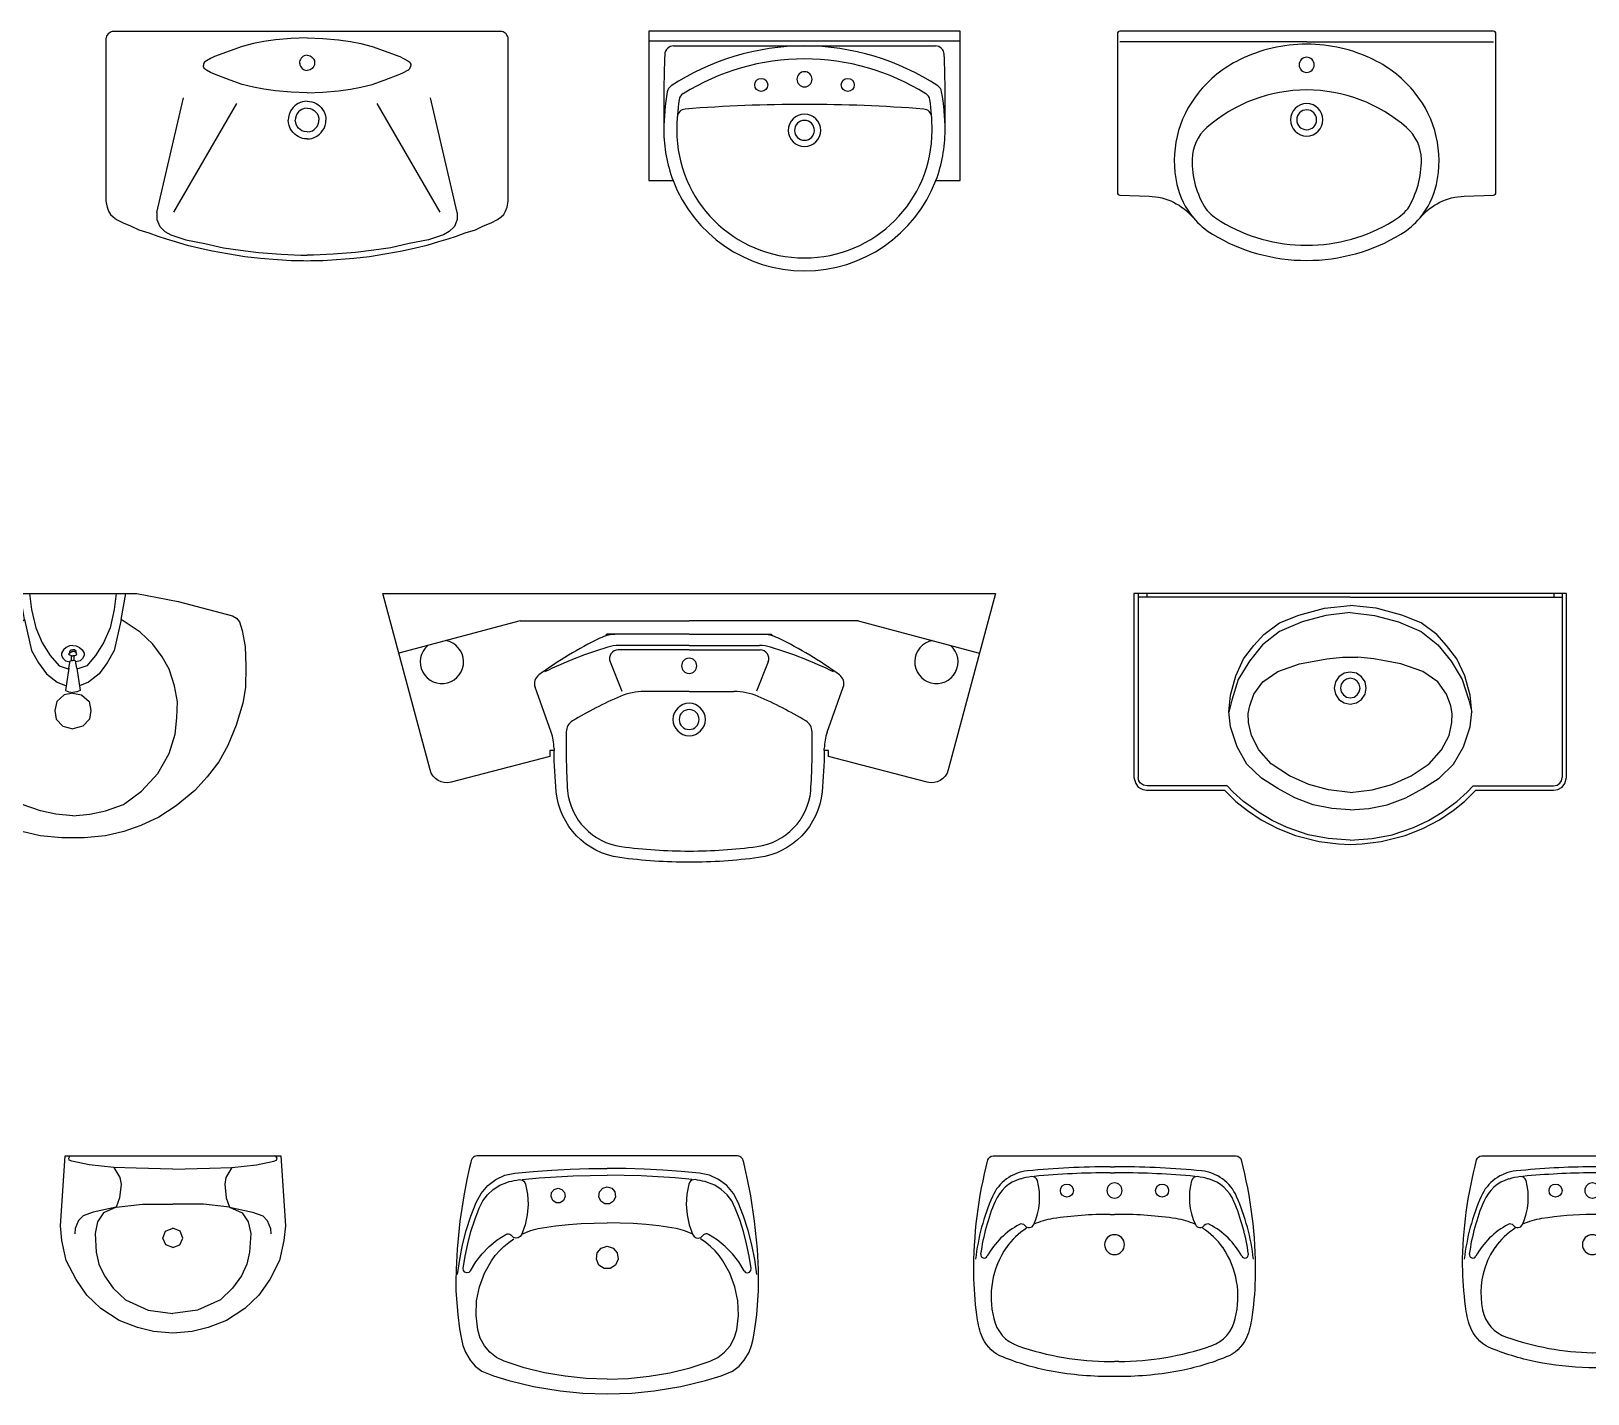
# Model space of a CAD drawing. Header units: millimetres. Extents: x 5135 to 18817, y 4023 to 17584.
# Drawn here: x 8517 to 12115, y 4023 to 7173 of the extents above; entities that cross this region are included whole.
import ezdxf

# ---------------------------------------------------------------- set-up
doc = ezdxf.new("R2010")
doc.units = ezdxf.units.MM
doc.layers.add('cad-block.com', color=250, linetype='Continuous')

# ---------------------------------------------------------------- blocks, each defined once
blk = doc.blocks.new('washbasin 100_top_cad-block.com')
at = {"color": 0}
for p, q in [((-150.2, -34.9), (-177.7, -44.6)), ((-123.8, -28.3), (-150.2, -34.9)), ((-100.3, -23.7), (-123.8, -28.3)), ((-72.9, -19.6), (-100.3, -23.7)), ((-36.7, -16.6), (-72.9, -19.6)), ((0, -15.2), (-36.7, -16.6)), ((0, -15.2), (36.7, -16.6)), ((36.7, -16.6), (72.9, -19.6)), ((72.9, -19.6), (100.3, -23.7)), ((100.3, -23.7), (123.8, -28.3)), ((123.8, -28.3), (150.2, -34.9)), ((150.2, -34.9), (177.7, -44.6)), ((-237.2, -71.5), (-238.5, -73.5)), ((-235.2, -69.3), (-237.2, -71.5)), ((-232.9, -67.7), (-235.2, -69.3)), ((-223.1, -62.6), (-232.9, -67.7)), ((-214.3, -58.3), (-223.1, -62.6)), ((-177.7, -44.6), (-214.3, -58.3)), ((-17.3, -70.3), (-17.4, -72.4)), ((-16.7, -67.3), (-17.3, -70.3)), ((-15.5, -64.7), (-16.7, -67.3)), ((-13.9, -62.2), (-15.5, -64.7)), ((-12, -60), (-13.9, -62.2)), ((-9.6, -58.1), (-12, -60)), ((-7, -56.7), (-9.6, -58.1)), ((-3.7, -55.7), (-7, -56.7)), ((0, -55.2), (-3.7, -55.7)), ((0, -55.2), (3.7, -55.7)), ((3.7, -55.7), (7, -56.7)), ((7, -56.7), (9.6, -58.1)), ((9.6, -58.1), (12, -60)), ((12, -60), (13.9, -62.2)), ((13.9, -62.2), (15.5, -64.7)), ((15.5, -64.7), (16.7, -67.3)), ((16.7, -67.3), (17.3, -70.3)), ((17.3, -70.3), (17.4, -72.4)), ((177.7, -44.6), (214.3, -58.3)), ((214.3, -58.3), (223.1, -62.6)), ((223.1, -62.6), (232.9, -67.7)), ((232.9, -67.7), (235.2, -69.3)), ((235.2, -69.3), (237.2, -71.5)), ((237.2, -71.5), (238.5, -73.5)), ((-239.4, -75.8), (-239.8, -78.7)), ((-239.4, -81.5), (-239.8, -78.7)), ((-238.5, -73.5), (-239.4, -75.8)), ((-238.5, -83.8), (-239.4, -81.5)), ((-237.2, -85.8), (-238.5, -83.8)), ((-235.2, -88), (-237.2, -85.8)), ((-232.9, -89.6), (-235.2, -88)), ((-223.1, -94.8), (-232.9, -89.6)), ((-214.3, -99), (-223.1, -94.8)), ((-177.7, -112.8), (-214.3, -99)), ((-17.4, -72.4), (-17.2, -74.6)), ((-17.2, -74.6), (-16.8, -77.5)), ((-16.8, -77.5), (-15.5, -80.7)), ((-15.5, -80.7), (-14, -83)), ((-14, -83), (-11.8, -85.5)), ((-11.8, -85.5), (-9.4, -87.5)), ((-9.4, -87.5), (-6.8, -88.7)), ((-6.8, -88.7), (-3.8, -89.8)), ((-3.8, -89.8), (0, -90.4)), ((3.8, -89.8), (0, -90.4)), ((6.8, -88.7), (3.8, -89.8)), ((9.4, -87.5), (6.8, -88.7)), ((11.8, -85.5), (9.4, -87.5)), ((14, -83), (11.8, -85.5)), ((15.5, -80.7), (14, -83)), ((16.8, -77.5), (15.5, -80.7)), ((17.2, -74.6), (16.8, -77.5)), ((17.4, -72.4), (17.2, -74.6)), ((177.7, -112.8), (214.3, -99)), ((214.3, -99), (223.1, -94.8)), ((223.1, -94.8), (232.9, -89.6)), ((232.9, -89.6), (235.2, -88)), ((235.2, -88), (237.2, -85.8)), ((237.2, -85.8), (238.5, -83.8)), ((238.5, -73.5), (239.4, -75.8)), ((238.5, -83.8), (239.4, -81.5)), ((239.4, -75.8), (239.8, -78.7)), ((239.4, -81.5), (239.8, -78.7)), ((-150.2, -122.4), (-177.7, -112.8)), ((-123.8, -129.1), (-150.2, -122.4)), ((-100.3, -133.6), (-123.8, -129.1)), ((-72.9, -137.7), (-100.3, -133.6)), ((-36.7, -140.8), (-72.9, -137.7)), ((0, -142.1), (-36.7, -140.8)), ((0, -142.1), (36.7, -140.8)), ((36.7, -140.8), (72.9, -137.7)), ((72.9, -137.7), (100.3, -133.6)), ((100.3, -133.6), (123.8, -129.1)), ((123.8, -129.1), (150.2, -122.4)), ((150.2, -122.4), (177.7, -112.8)), ((-347.1, -418.9), (-285.3, -153.7)), ((-307.7, -418.1), (-162.2, -166.3)), ((-32.6, -176.1), (-35.9, -180.7)), ((-28.5, -172.2), (-32.6, -176.1)), ((-24.6, -169), (-28.5, -172.2)), ((-20.7, -166.9), (-24.6, -169)), ((-16.3, -164.4), (-20.7, -166.9)), ((-10.7, -162.8), (-16.3, -164.4)), ((-6.8, -178.5), (-12.1, -180.5)), ((-5.7, -161.9), (-10.7, -162.8)), ((0, -177.7), (-6.8, -178.5)), ((0, -161.4), (-5.7, -161.9)), ((0, -161.4), (5.7, -161.9)), ((0, -177.7), (6.8, -178.5)), ((5.7, -161.9), (10.7, -162.8)), ((6.8, -178.5), (12.1, -180.5)), ((10.7, -162.8), (16.3, -164.4)), ((16.3, -164.4), (20.7, -166.9)), ((20.7, -166.9), (24.6, -169)), ((24.6, -169), (28.5, -172.2)), ((28.5, -172.2), (32.6, -176.1)), ((32.6, -176.1), (35.9, -180.7)), ((307.7, -418.1), (162.2, -166.3)), ((347.1, -418.9), (285.3, -153.7)), ((-43.3, -198.9), (-43.6, -205)), ((-43.3, -211.1), (-43.6, -205)), ((-41.4, -192.2), (-43.3, -198.9)), ((-41.4, -217.8), (-43.3, -211.1)), ((-39.1, -185.8), (-41.4, -192.2)), ((-35.9, -180.7), (-39.1, -185.8)), ((-27.1, -200.6), (-27.3, -205)), ((-27.1, -209.4), (-27.3, -205)), ((-25.5, -195.5), (-27.1, -200.6)), ((-25.5, -214.5), (-27.1, -209.4)), ((-22.9, -189.9), (-25.5, -195.5)), ((-22.9, -220.1), (-25.5, -214.5)), ((-19.7, -186.2), (-22.9, -189.9)), ((-16.3, -183), (-19.7, -186.2)), ((-12.1, -180.5), (-16.3, -183)), ((12.1, -180.5), (16.3, -183)), ((16.3, -183), (19.7, -186.2)), ((19.7, -186.2), (22.9, -189.9)), ((22.9, -189.9), (25.5, -195.5)), ((22.9, -220.1), (25.5, -214.5)), ((25.5, -195.5), (27.1, -200.6)), ((25.5, -214.5), (27.1, -209.4)), ((27.1, -200.6), (27.3, -205)), ((27.1, -209.4), (27.3, -205)), ((35.9, -180.7), (39.1, -185.8)), ((39.1, -185.8), (41.4, -192.2)), ((41.4, -192.2), (43.3, -198.9)), ((41.4, -217.8), (43.3, -211.1)), ((43.3, -198.9), (43.6, -205)), ((43.3, -211.1), (43.6, -205)), ((-39.1, -224.2), (-41.4, -217.8)), ((-35.9, -229.3), (-39.1, -224.2)), ((-32.6, -233.9), (-35.9, -229.3)), ((-28.5, -237.8), (-32.6, -233.9)), ((-24.6, -241), (-28.5, -237.8)), ((-20.7, -243.1), (-24.6, -241)), ((-19.7, -223.8), (-22.9, -220.1)), ((-16.3, -245.6), (-20.7, -243.1)), ((-16.3, -227), (-19.7, -223.8)), ((-12.1, -229.5), (-16.3, -227)), ((-10.7, -247.2), (-16.3, -245.6)), ((-6.8, -231.5), (-12.1, -229.5)), ((-5.7, -248.1), (-10.7, -247.2)), ((0, -232.3), (-6.8, -231.5)), ((0, -248.6), (-5.7, -248.1)), ((0, -232.3), (6.8, -231.5)), ((0, -248.6), (5.7, -248.1)), ((5.7, -248.1), (10.7, -247.2)), ((6.8, -231.5), (12.1, -229.5)), ((10.7, -247.2), (16.3, -245.6)), ((12.1, -229.5), (16.3, -227)), ((16.3, -227), (19.7, -223.8)), ((16.3, -245.6), (20.7, -243.1)), ((19.7, -223.8), (22.9, -220.1)), ((20.7, -243.1), (24.6, -241)), ((24.6, -241), (28.5, -237.8)), ((28.5, -237.8), (32.6, -233.9)), ((32.6, -233.9), (35.9, -229.3)), ((35.9, -229.3), (39.1, -224.2)), ((39.1, -224.2), (41.4, -217.8)), ((-347.1, -418.9), (-347.1, -435.1)), ((347.1, -418.9), (347.1, -435.1)), ((-347.1, -435.1), (-340.5, -450.6)), ((-340.5, -450.6), (-328.6, -462.5)), ((-328.6, -462.5), (-315.3, -470.6)), ((328.6, -462.5), (315.3, -470.6)), ((340.5, -450.6), (328.6, -462.5)), ((347.1, -435.1), (340.5, -450.6)), ((-315.3, -470.6), (-280.6, -481.7)), ((-280.6, -481.7), (-236.2, -490.5)), ((-236.2, -490.5), (-193.3, -500.1)), ((-193.3, -500.1), (-154.1, -505.3)), ((193.3, -500.1), (154.1, -505.3)), ((236.2, -490.5), (193.3, -500.1)), ((280.6, -481.7), (236.2, -490.5)), ((315.3, -470.6), (280.6, -481.7)), ((-154.1, -505.3), (-112, -511.2)), ((-112, -511.2), (-60.2, -514.9)), ((-60.2, -514.9), (-14.4, -517.1)), ((-14.4, -517.1), (0, -517.1)), ((14.4, -517.1), (0, -517.1)), ((60.2, -514.9), (14.4, -517.1)), ((112, -511.2), (60.2, -514.9)), ((154.1, -505.3), (112, -511.2))]:
    blk.add_line(p, q, dxfattribs=at)
blk.add_lwpolyline([(465, -392.6), (465, -18.6), (464.9, -16.8), (464.4, -14), (463.3, -10.9), (461.9, -8.4), (460.1, -6), (457.7, -3.9), (455.5, -2.3), (452.9, -1.2), (450.3, -0.4), (446.4, 0), (0, 0), (-446.4, 0), (-450.3, -0.4), (-452.9, -1.2), (-455.5, -2.3), (-457.7, -3.9), (-460.1, -6), (-461.9, -8.4), (-463.3, -10.9), (-464.4, -14), (-464.9, -16.8), (-465, -18.6), (-465, -392.6), (-462.1, -406.3), (-458.7, -415.9), (-454.6, -423.4), (-448.4, -428.9), (-440.2, -435), (-425.1, -442.5), (-408, -449.4), (-388.8, -458.3), (-365.5, -465.8), (-345, -473.3), (-325.8, -479.5), (-304.6, -485.6), (-277.2, -493.9), (-250.4, -500), (-219.6, -507.5), (-184, -513.7), (-144.3, -520.5), (-107.9, -524), (-68.2, -527.4), (-36.7, -529.4), (-8, -529.7), (0, -530), (8, -529.7), (36.7, -529.4), (68.2, -527.4), (107.9, -524), (144.3, -520.5), (184, -513.7), (219.6, -507.5), (250.4, -500), (277.2, -493.9), (304.6, -485.6), (325.8, -479.5), (345, -473.3), (365.5, -465.8), (388.8, -458.3), (408, -449.4), (425.1, -442.5), (440.2, -435), (448.4, -428.9), (454.6, -423.4), (458.7, -415.9), (462.1, -406.3)], close=True, dxfattribs=at)
blk = doc.blocks.new('washbasin 101_top_cad-block.com')
at = {"color": 0}
for p, q in [((360, -23.3), (-360, -23.3)), ((-302.9, -34.3), (302.9, -34.3))]:
    blk.add_line(p, q, dxfattribs=at)
blk.add_lwpolyline([(0, -554.3, 0.311195), (303.7, -345), (360, -345), (360, 0), (-360, 0), (-360, -345), (-303.7, -345, 0.311195)], format="xyb", close=True, dxfattribs=at)
for centre in [(-100, -124.3), (100, -124.3)]:
    blk.add_circle(centre, 15, dxfattribs=at)
for centre, radius, start, end in [((-302.9, -54.3), 20, 90, 177.6224), ((0, -594.3), 560, 90, 123.4009), ((0, -594.3), 560, 56.5991, 90), ((302.9, -54.3), 20, 2.3776, 90), ((2674.6, -177.9), 3000, 177.6224, 180.9813), ((0, -594.3), 530, 90, 121.9487), ((0, -594.3), 530, 58.0513, 90), ((-2674.6, -177.9), 3000, 359.0187, 2.3776), ((0, -111.3), 17.5, 90, 270), ((0, -111.3), 17.5, 270, 90), ((175, -229.3), 500, 169.7015, 180), ((-297.3, -143.5), 20, 123.4009, 169.7015), ((297.3, -143.5), 20, 10.2985, 56.5991), ((-175, -229.3), 500, 360, 10.2985), ((175, -229.3), 470, 171.3413, 180), ((-269.9, -161.5), 20, 121.9487, 171.3413), ((0, -3669.3), 3500, 90, 94.5168), ((0, -3669.3), 3500, 85.4832, 90), ((269.9, -161.5), 20, 8.6587, 58.0513), ((-175, -229.3), 470, 0, 8.6587), ((-274.1, -200.1), 20, 94.5168, 176.2805), ((0, -229.3), 37.5, 90, 270), ((0, -229.3), 23, 90, 270), ((0, -229.3), 37.5, 270, 90), ((0, -229.3), 23, 270, 90), ((274.1, -200.1), 20, 3.7195, 85.4832), ((0, -229.3), 325, 180, 200.8565), ((-325, -229.3), 0.000161, 180.9813, 179.0186), ((0, -229.3), 295, 180, 270), ((0, -229.3), 295, 270, 0), ((0, -229.3), 325, 339.1435, 360)]:
    blk.add_arc(centre, radius, start, end, dxfattribs=at)
blk = doc.blocks.new('washbasin 102_top_cad-block.com')
at = {"color": 0}
for q in [(-431.5, -25), (431.5, -25)]:
    blk.add_line((0, -25), q, dxfattribs=at)
blk.add_lwpolyline([(261.9, -431.3, -0.212094), (364.1, -381.6), (431.7, -379.2, 0.404026), (437.5, -373.2), (437.5, -6, 0.414214), (431.5, 0), (-431.5, 0, 0.414214), (-437.5, -6), (-437.5, -373.2, 0.404026), (-431.7, -379.2), (-364.1, -381.6, -0.212094), (-261.9, -431.3, 0.081899), (-217.4, -469.4, 0.136851), (0, -530, 0.136851), (217.4, -469.4, 0.081899)], format="xyb", close=True, dxfattribs=at)
for centre, radius, start, end in [((0, -380), 350, 90, 116.3198), ((0, -380), 350, 63.6802, 90), ((-30, -320), 282.9, 116.2613, 141.3402), ((0, -78), 17.5, 90, 270), ((0, -78), 17.5, 270, 90), ((30, -320), 282.9, 38.6598, 63.7387), ((-55, -300), 250.9, 141.3402, 192.5046), ((0, -486), 350, 90, 131.2952), ((0, -486), 350, 48.7048, 90), ((55, -300), 250.9, 347.4954, 38.6598), ((0, -205), 37.5, 90, 270), ((0, -205), 37.5, 270, 90), ((0, -205), 23, 90, 270), ((0, -205), 23, 270, 90), ((-165, -298.2), 100, 131.2952, 179.0469), ((165, -298.2), 100, 0.9531, 48.7048), ((-55, -300), 210, 179.0469, 211.8237), ((55, -300), 210, 328.1763, 0.9531), ((-124.2, -315.4), 180, 192.5046, 220.1015), ((124.2, -315.4), 180, 319.8985, 347.4954), ((-124.2, -315.4), 145, 221.1334, 238.8296), ((124.2, -315.4), 145, 301.1704, 318.8666), ((0, -110), 385, 238.8296, 270), ((0, -110), 385, 270, 301.1704)]:
    blk.add_arc(centre, radius, start, end, dxfattribs=at)
blk = doc.blocks.new('washbasin 111_top_cad-block.com')
at = {"color": 0}
for p, q in [((-111.9, -59.9), (-122.1, 0)), ((-100.2, 0), (-95.7, -37.1)), ((100.2, 0), (95.7, -37.1)), ((111.9, -59.9), (122.1, 0)), ((-155.2, -89.1), (-111.9, -59.9)), ((-111.9, -59.9), (-95.7, -131.3)), ((-95.7, -37.1), (-86, -79.3)), ((95.7, -37.1), (86, -79.3)), ((111.9, -59.9), (95.7, -131.3)), ((155.2, -89.1), (111.9, -59.9)), ((-184.4, -117.2), (-155.2, -89.1)), ((-86, -79.3), (-70.8, -114)), ((86, -79.3), (70.8, -114)), ((184.4, -117.2), (155.2, -89.1)), ((-206, -146.5), (-184.4, -117.2)), ((-95.7, -131.3), (-79.5, -160.5)), ((-70.8, -114), (-52.4, -143.2)), ((-52.4, -143.2), (-31.9, -167)), ((52.4, -143.2), (31.9, -167)), ((70.8, -114), (52.4, -143.2)), ((95.7, -131.3), (79.5, -160.5)), ((206, -146.5), (184.4, -117.2)), ((-235.2, -213.6), (-222.2, -174.6)), ((-222.2, -174.6), (-206, -146.5)), ((-79.5, -160.5), (-61.1, -185.4)), ((-31.9, -167), (-13.5, -173.5)), ((-9.3, -172.3), (-17, -224.2)), ((-13.5, -173.5), (-9.6, -174)), ((-3.1, -144.1), (0, -144.1)), ((3.1, -144.1), (0, -144.1)), ((9.3, -172.3), (17, -224.2)), ((13.5, -173.5), (9.6, -174)), ((31.9, -167), (13.5, -173.5)), ((79.5, -160.5), (61.1, -185.4)), ((222.2, -174.6), (206, -146.5)), ((235.2, -213.6), (222.2, -174.6)), ((-241.7, -250.4), (-235.2, -213.6)), ((-61.1, -185.4), (-36.2, -204.9)), ((-36.2, -204.9), (-15.4, -213.3)), ((36.2, -204.9), (15.4, -213.3)), ((61.1, -185.4), (36.2, -204.9)), ((241.7, -250.4), (235.2, -213.6)), ((-240.6, -287.2), (-241.7, -250.4)), ((-37.3, -249.4), (-41.6, -270)), ((-20, -234.3), (-37.3, -249.4)), ((0, -230.5), (-20, -234.3)), ((-17, -224.2), (-9.3, -227.3)), ((-9.3, -227.3), (0, -228.4)), ((9.3, -227.3), (0, -228.4)), ((0, -230.5), (20, -234.3)), ((17, -224.2), (9.3, -227.3)), ((20, -234.3), (37.3, -249.4)), ((37.3, -249.4), (41.6, -270)), ((240.6, -287.2), (241.7, -250.4)), ((-236.3, -325.1), (-240.6, -287.2)), ((-41.6, -270), (-38.4, -290.6)), ((41.6, -270), (38.4, -290.6)), ((236.3, -325.1), (240.6, -287.2)), ((-38.4, -290.6), (-23.2, -306.8)), ((-23.2, -306.8), (0, -312.8)), ((23.2, -306.8), (0, -312.8)), ((38.4, -290.6), (23.2, -306.8)), ((-222.2, -369.4), (-236.3, -325.1)), ((222.2, -369.4), (236.3, -325.1)), ((-196.2, -416), (-222.2, -369.4)), ((196.2, -416), (222.2, -369.4)), ((-158.4, -457.1), (-196.2, -416)), ((158.4, -457.1), (196.2, -416)), ((-117.3, -487.4), (-158.4, -457.1)), ((117.3, -487.4), (158.4, -457.1)), ((-75.1, -502.6), (-117.3, -487.4)), ((-39.5, -510.1), (-75.1, -502.6)), ((39.5, -510.1), (75.1, -502.6)), ((75.1, -502.6), (117.3, -487.4)), ((0, -514.1), (-39.5, -510.1)), ((0, -514.1), (39.5, -510.1))]:
    blk.add_line(p, q, dxfattribs=at)
blk.add_lwpolyline([(0, 0), (148.1, 0), (243.2, -18.7), (368.6, -51.2), (378.4, -56.6), (384.9, -65.3), (391.4, -85.8), (397.8, -122.6), (400, -168.1), (398.9, -216.8), (392.4, -253.6), (377.3, -304.5), (357.8, -351), (337.3, -388.9), (310.3, -423.6), (282.1, -454.9), (238.9, -490.7), (198.9, -516.6), (156.7, -536.1), (117.8, -550.2), (75.6, -559.9), (25.9, -564.3), (0, -565), (0, -565), (0, -565), (-25.9, -564.3), (-75.6, -559.9), (-117.8, -550.2), (-156.7, -536.1), (-198.9, -516.6), (-238.9, -490.7), (-282.1, -454.9), (-310.3, -423.6), (-337.3, -388.9), (-357.8, -351), (-377.3, -304.5), (-392.4, -253.6), (-398.9, -216.8), (-400, -168.1), (-397.8, -122.6), (-391.4, -85.8), (-384.9, -65.3), (-378.4, -56.6), (-368.6, -51.2), (-243.2, -18.7), (-148.1, 0)], close=True, dxfattribs=at)
for points in [[(0, -119.9), (-7.6, -120.8), (-15.6, -124.6), (-21.5, -129.9), (-26.4, -137.9), (-26.4, -143.4), (-22.6, -150.4), (-16.7, -155.3), (-6.5, -158.1)], [(-3.1, -154.7), (-3.1, -144.1), (-8.7, -142), (-9.3, -139.3), (-7.3, -136.8), (-7.3, -133), (-4.1, -129.9), (0, -129.9)], [(-7.3, -136.8), (-2.7, -133.7), (0, -133.7)], [(0, -119.9), (7.6, -120.8), (15.6, -124.6), (21.5, -129.9), (26.4, -137.9), (26.4, -143.4), (22.6, -150.4), (16.7, -155.3), (6.5, -158.1)], [(3.1, -154.7), (3.1, -144.1), (8.7, -142), (9.3, -139.3), (7.3, -136.8), (7.3, -133), (4.1, -129.9), (0, -129.9)], [(7.3, -136.8), (2.7, -133.7), (0, -133.7)], [(-9.3, -172.3), (-5.9, -155.3), (-2.7, -154.6), (0, -154.6)], [(9.3, -172.3), (5.9, -155.3), (2.7, -154.6), (0, -154.6)]]:
    blk.add_lwpolyline(points, dxfattribs=at)
blk = doc.blocks.new('washbasin 112_top_cad-block.com')
at = {"color": 0}
for p, q in [((-390.6, -63), (-671, -138.1)), ((-390.6, -63), (0, -63)), ((390.6, -63), (0, -63)), ((390.6, -63), (671, -138.1)), ((-192.3, -97.8), (-192.3, -97.2)), ((0, -94.2), (-189.3, -94.2)), ((0, -94.2), (189.3, -94.2)), ((192.3, -97.8), (192.3, -97.2)), ((0, -130.2), (-164.1, -130.2)), ((0, -120.2), (-162.2, -120.2)), ((0, -120.2), (162.2, -120.2)), ((0, -130.2), (164.1, -130.2)), ((-182.7, -157.6), (-155.3, -225.9)), ((182.7, -157.6), (155.3, -225.9)), ((-319, -320.4), (-356, -216.6)), ((0, -226.2), (-103.5, -226.2)), ((0, -226.2), (103.5, -226.2)), ((319, -320.4), (356, -216.6))]:
    blk.add_line(p, q, dxfattribs=at)
blk.add_lwpolyline([(-322, -363), (-322, -377), (-550.1, -436.1, -0.411744), (-598.8, -407.7), (-708, 0), (0, 0), (708, 0), (598.8, -407.7, -0.411744), (550.1, -436.1), (322, -377), (322, -363), (312.2, -363, -0.021156), (307, -458.4, -0.347917), (160.5, -610.4, -0.033552), (0, -621.2, -0.033552), (-160.5, -610.4, -0.347917), (-307, -458.4, -0.021156), (-312.2, -363)], format="xyb", close=True, dxfattribs=at)
for centre, radius, start, end in [((211.2, -956.6), 950, 116.0846, 125.9974), ((-167, -184.2), 90, 90, 116.0846), ((-189.3, -97.2), 3, 90, 180), ((167, -184.2), 90, 63.9154, 90), ((189.3, -97.2), 3, 0, 90), ((-211.2, -956.6), 950, 54.0026, 63.9154), ((-571.4, -158), 50, 130.8413, 79.1574), ((85.5, -1033.7), 950, 106.7431, 116.201), ((-162.2, -210.2), 90, 90, 106.7431), ((-164.1, -150.2), 20, 90, 201.8317), ((162.2, -210.2), 90, 73.2569, 90), ((164.1, -150.2), 20, 338.1683, 90), ((-85.5, -1033.7), 950, 63.799, 73.2569), ((571.4, -158), 50, 100.8426, 49.1587), ((0, -167.2), 17.5, 90, 270), ((0, -167.2), 17.5, 270, 90), ((-332.5, -208.2), 25, 125.9974, 199.6538), ((332.5, -208.2), 25, 340.3462, 54.0026), ((219.9, -1108.8), 950, 113.5345, 121.0147), ((-103.5, -366.2), 140, 90, 113.5345), ((103.5, -366.2), 140, 66.4655, 90), ((-219.9, -1108.8), 950, 58.9853, 66.4655), ((0, -291.2), 37.5, 90, 270), ((0, -291.2), 23, 90, 270), ((0, -291.2), 37.5, 270, 90), ((0, -291.2), 23, 270, 90), ((-427.3, -359.1), 115, 0.4839, 19.6538), ((1315.6, -352.2), 1600, 178.8364, 183.7149), ((-254.1, -320.3), 30, 121.0147, 178.9166), ((254.1, -320.3), 30, 1.0834, 58.9853), ((-1315.6, -352.2), 1600, 356.2851, 1.1636), ((427.3, -359.1), 115, 160.3462, 179.5161), ((817.7, -348.6), 1130, 180.4839, 180.7309), ((-817.7, -348.6), 1130, 359.2691, 359.5161), ((-137.8, -441.9), 144, 185.5787, 262.3134), ((137.8, -441.9), 144, 277.6866, 354.4213), ((0, 578.8), 1174, 262.3134, 270), ((0, 578.8), 1174, 270, 277.6866)]:
    blk.add_arc(centre, radius, start, end, dxfattribs=at)
blk = doc.blocks.new('washbasin 113_top_cad-block.com')
at = {"color": 0}
for p, q in [((-490, 0.1), (-490, -425.5)), ((-470.1, 0), (-470.1, -8.4)), ((470.1, 0), (470.1, -8.4)), ((490, 0.1), (490, -425.5)), ((0, -8.4), (-490, -8.4)), ((-118.9, -49.9), (-59.9, -33.7)), ((-59.9, -33.7), (0, -27.7)), ((0, -8.4), (490, -8.4)), ((59.9, -33.7), (0, -27.7)), ((118.9, -49.9), (59.9, -33.7)), ((-199.8, -94.7), (-163.6, -68)), ((-163.6, -68), (-118.9, -49.9)), ((-111.3, -65.1), (-163.6, -88)), ((-56.1, -50.8), (-111.3, -65.1)), ((0, -43.7), (-56.1, -50.8)), ((0, -43.7), (56.1, -50.8)), ((56.1, -50.8), (111.3, -65.1)), ((111.3, -65.1), (163.6, -88)), ((163.6, -68), (118.9, -49.9)), ((199.8, -94.7), (163.6, -68)), ((-222.6, -120.4), (-199.8, -94.7)), ((-163.6, -88), (-202.6, -118.5)), ((163.6, -88), (202.6, -118.5)), ((222.6, -120.4), (199.8, -94.7)), ((-246.4, -150.9), (-222.6, -120.4)), ((-202.6, -118.5), (-233.1, -156.6)), ((202.6, -118.5), (233.1, -156.6)), ((246.4, -150.9), (222.6, -120.4)), ((-264.5, -189.9), (-246.4, -150.9)), ((-233.1, -156.6), (-258.8, -198.5)), ((-167.4, -180.4), (-117, -162.3)), ((-117, -162.3), (-54.2, -150.9)), ((-54.2, -150.9), (-17.8, -147.3)), ((-17.8, -147.3), (17.8, -147.3)), ((54.2, -150.9), (17.8, -147.3)), ((117, -162.3), (54.2, -150.9)), ((167.4, -180.4), (117, -162.3)), ((233.1, -156.6), (258.8, -198.5)), ((264.5, -189.9), (246.4, -150.9)), ((-276.9, -234.7), (-264.5, -189.9)), ((-258.8, -198.5), (-274, -246.1)), ((-222.5, -232.9), (-202, -204.2)), ((-202, -204.2), (-167.4, -180.4)), ((-34.3, -204.3), (-37.1, -218.5)), ((-26.2, -192.2), (-34.3, -204.3)), ((-14.2, -184.2), (-26.2, -192.2)), ((-20.9, -209.8), (-22.6, -218.5)), ((-16, -202.5), (-20.9, -209.8)), ((-8.7, -197.6), (-16, -202.5)), ((0, -181.4), (-14.2, -184.2)), ((0, -195.8), (-8.7, -197.6)), ((14.2, -184.2), (0, -181.4)), ((8.7, -197.6), (0, -195.8)), ((16, -202.5), (8.7, -197.6)), ((26.2, -192.2), (14.2, -184.2)), ((20.9, -209.8), (16, -202.5)), ((22.6, -218.5), (20.9, -209.8)), ((34.3, -204.3), (26.2, -192.2)), ((37.1, -218.5), (34.3, -204.3)), ((202, -204.2), (167.4, -180.4)), ((222.5, -232.9), (202, -204.2)), ((258.8, -198.5), (274, -246.1)), ((276.9, -234.7), (264.5, -189.9)), ((-280.7, -273.7), (-276.9, -234.7)), ((-274, -246.1), (-280.6, -273.9)), ((-232.3, -259.4), (-222.5, -232.9)), ((-37.1, -218.5), (-34.3, -232.7)), ((-34.3, -232.7), (-26.2, -244.7)), ((-26.2, -244.7), (-14.2, -252.8)), ((-22.6, -218.5), (-20.9, -227.1)), ((-20.9, -227.1), (-16, -234.5)), ((-16, -234.5), (-8.7, -239.4)), ((-8.7, -239.4), (0, -241.1)), ((0, -241.1), (8.7, -239.4)), ((8.7, -239.4), (16, -234.5)), ((14.2, -252.8), (26.2, -244.7)), ((16, -234.5), (20.9, -227.1)), ((20.9, -227.1), (22.6, -218.5)), ((26.2, -244.7), (34.3, -232.7)), ((34.3, -232.7), (37.1, -218.5)), ((232.3, -259.4), (222.5, -232.9)), ((274, -246.1), (280.6, -273.9)), ((280.7, -273.7), (276.9, -234.7)), ((-276.9, -308), (-280.7, -273.7)), ((-235.7, -277.5), (-232.3, -259.4)), ((-235, -298.2), (-235.7, -277.5)), ((-14.2, -252.8), (0, -255.6)), ((0, -255.6), (14.2, -252.8)), ((235.7, -277.5), (232.3, -259.4)), ((235, -298.2), (235.7, -277.5)), ((276.9, -308), (280.7, -273.7)), ((-261.6, -354.7), (-276.9, -308)), ((-228.3, -328), (-235, -298.2)), ((228.3, -328), (235, -298.2)), ((261.6, -354.7), (276.9, -308)), ((-238.8, -394.7), (-261.6, -354.7)), ((-211.2, -361.4), (-228.3, -328)), ((211.2, -361.4), (228.3, -328)), ((238.8, -394.7), (261.6, -354.7)), ((-205.5, -427.1), (-238.8, -394.7)), ((-182.7, -393.8), (-211.2, -361.4)), ((-140.8, -421.4), (-182.7, -393.8)), ((140.8, -421.4), (182.7, -393.8)), ((182.7, -393.8), (211.2, -361.4)), ((205.5, -427.1), (238.8, -394.7)), ((-488.4, -433.2), (-490, -425.5)), ((-167.4, -450.9), (-205.5, -427.1)), ((-96.1, -441.4), (-140.8, -421.4)), ((96.1, -441.4), (140.8, -421.4)), ((167.4, -450.9), (205.5, -427.1)), ((488.4, -433.2), (490, -425.5)), ((-484.7, -438.5), (-488.4, -433.2)), ((-478.2, -443.1), (-484.7, -438.5)), ((-469.7, -444.8), (-478.2, -443.1)), ((-284.1, -444.8), (-469.7, -444.8)), ((-270.4, -459.2), (-284.1, -444.8)), ((-246.6, -481), (-270.4, -459.2)), ((-128.4, -471.9), (-167.4, -450.9)), ((-50.4, -453.8), (-96.1, -441.4)), ((0, -460.2), (-50.4, -453.8)), ((0, -460.2), (50.4, -453.8)), ((50.4, -453.8), (96.1, -441.4)), ((128.4, -471.9), (167.4, -450.9)), ((246.6, -481), (270.4, -459.2)), ((270.4, -459.2), (284.1, -444.8)), ((284.1, -444.8), (469.7, -444.8)), ((469.7, -444.8), (478.2, -443.1)), ((478.2, -443.1), (484.7, -438.5)), ((484.7, -438.5), (488.4, -433.2)), ((-212.1, -505.5), (-246.6, -481)), ((-85.6, -488.1), (-128.4, -471.9)), ((-42.8, -496.6), (-85.6, -488.1)), ((0, -500.2), (-42.8, -496.6)), ((0, -500.2), (42.8, -496.6)), ((42.8, -496.6), (85.6, -488.1)), ((85.6, -488.1), (128.4, -471.9)), ((212.1, -505.5), (246.6, -481)), ((-180.8, -524.6), (-212.1, -505.5)), ((-145.8, -541), (-180.8, -524.6)), ((145.8, -541), (180.8, -524.6)), ((180.8, -524.6), (212.1, -505.5)), ((-97, -557.5), (-145.8, -541)), ((-50.8, -566), (-97, -557.5)), ((0, -569.7), (-50.8, -566)), ((0, -569.7), (50.8, -566)), ((50.8, -566), (97, -557.5)), ((97, -557.5), (145.8, -541))]:
    blk.add_line(p, q, dxfattribs=at)
blk.add_lwpolyline([(500, -425.4), (500, 0), (-500, 0), (-500, -425.4), (-495.8, -439.4), (-489.8, -447.4), (-479.4, -452.7), (-470, -454.7), (-290.3, -454.7), (-264.1, -481), (-237.5, -501.7), (-206.2, -523), (-167.5, -543.2), (-126.7, -559.1), (-71.5, -572.9), (-27.5, -578.8), (0, -580), (27.5, -578.8), (71.5, -572.9), (126.7, -559.1), (167.5, -543.2), (206.2, -523), (237.5, -501.7), (264.1, -481), (290.3, -454.7), (470, -454.7), (479.4, -452.7), (489.8, -447.4), (495.8, -439.4)], close=True, dxfattribs=at)
blk = doc.blocks.new('washbasin 123_top_cad-block.com')
at = {"color": 0}
for p, q in [((-238.1, -0.8), (-235.6, 0)), ((238.1, -0.8), (235.6, 0)), ((-240.8, -5.3), (-238.1, -0.8)), ((-239.7, -9.4), (-240.8, -5.3)), ((-233.5, -12.2), (-239.7, -9.4)), ((-193.6, -20.4), (-233.5, -12.2)), ((-136.1, -26.4), (-193.6, -20.4)), ((-136.1, -26.4), (-122.3, -49.9)), ((-84.7, -28.5), (-136.1, -26.4)), ((0, -30.8), (-84.7, -28.5)), ((0, -30.8), (84.7, -28.5)), ((84.7, -28.5), (136.1, -26.4)), ((136.1, -26.4), (122.3, -49.9)), ((136.1, -26.4), (193.6, -20.4)), ((193.6, -20.4), (233.5, -12.2)), ((233.5, -12.2), (239.7, -9.4)), ((240.8, -5.3), (238.1, -0.8)), ((239.7, -9.4), (240.8, -5.3)), ((-119.9, -65.4), (-123.1, -96.5)), ((-122.3, -49.9), (-119.9, -65.4)), ((122.3, -49.9), (119.9, -65.4)), ((119.9, -65.4), (123.1, -96.5)), ((-123.1, -96.5), (-131.1, -118.1)), ((123.1, -96.5), (131.1, -118.1)), ((-207.7, -138.6), (-217.9, -149.6)), ((-184.2, -129.7), (-207.7, -138.6)), ((-131.1, -118.1), (-184.2, -129.7)), ((-160.1, -131.7), (-174.3, -152)), ((-131.1, -118.1), (-160.1, -131.7)), ((-131.1, -118.1), (-70.6, -111.2)), ((-70.6, -111.2), (0, -111.1)), ((70.6, -111.2), (0, -111.1)), ((131.1, -118.1), (70.6, -111.2)), ((131.1, -118.1), (160.1, -131.7)), ((131.1, -118.1), (184.2, -129.7)), ((160.1, -131.7), (174.3, -152)), ((184.2, -129.7), (207.7, -138.6)), ((207.7, -138.6), (217.9, -149.6)), ((-225.7, -167.4), (-226.5, -179.9)), ((-217.9, -149.6), (-225.7, -167.4)), ((-174.3, -152), (-179.9, -179.2)), ((-179.9, -179.2), (-177.1, -222.1)), ((-23.3, -190), (-16.8, -174)), ((-16.8, -174), (0, -167.3)), ((16.8, -174), (0, -167.3)), ((23.3, -190), (16.8, -174)), ((174.3, -152), (179.9, -179.2)), ((179.9, -179.2), (177.1, -222.1)), ((217.9, -149.6), (225.7, -167.4)), ((225.7, -167.4), (226.5, -179.9)), ((-16.1, -205.4), (-23.3, -190)), ((0, -211.4), (-16.1, -205.4)), ((0, -211.4), (16.1, -205.4)), ((16.1, -205.4), (23.3, -190)), ((-177.1, -222.1), (-170.9, -250.1)), ((-170.9, -250.1), (-158.3, -277.5)), ((170.9, -250.1), (158.3, -277.5)), ((177.1, -222.1), (170.9, -250.1)), ((-158.3, -277.5), (-138, -305.5)), ((158.3, -277.5), (138, -305.5)), ((-138, -305.5), (-109.7, -332.9)), ((138, -305.5), (109.7, -332.9)), ((-109.7, -332.9), (-57.2, -356.5)), ((-57.2, -356.5), (0, -364.2)), ((57.2, -356.5), (0, -364.2)), ((109.7, -332.9), (57.2, -356.5))]:
    blk.add_line(p, q, dxfattribs=at)
blk.add_lwpolyline([(0, 0), (249.2, 0), (260, -161.5), (256.3, -195.5), (246.4, -241.5), (223.9, -285.8), (198.7, -321.5), (166.3, -352.8), (123.9, -380.4), (81.5, -396.3), (44.7, -405.5), (0, -410), (-44.7, -405.5), (-81.5, -396.3), (-123.9, -380.4), (-166.3, -352.8), (-198.7, -321.5), (-223.9, -285.8), (-246.4, -241.5), (-256.3, -195.5), (-260, -161.5), (-249.2, 0)], close=True, dxfattribs=at)
blk = doc.blocks.new('washbasin 124_top_cad-block.com')
at = {"color": 0}
blk.add_lwpolyline([(0, -550), (56.6, -548.2), (108.7, -543.1), (170.4, -532.8), (227, -519), (263, -508), (289.5, -497.6), (305, -485.6), (316.7, -472.4), (327.7, -453.7), (333.3, -438), (337.1, -423.5), (341.4, -399.9), (345.5, -366.9), (350, -311.4), (350, -291.1), (349.4, -261.6), (347, -215.7), (340.6, -150.8), (331.7, -92.2), (324.4, -54.8), (318.9, -29.7), (315.4, -15.3), (314.2, -10.6), (313.2, -7.6), (312.2, -5.9), (310.6, -4), (308.9, -2.5), (306.7, -1.2), (304.2, -0.3), (301.4, 0), (0, 0), (-301.4, 0), (-304.2, -0.3), (-306.7, -1.2), (-308.9, -2.5), (-310.6, -4), (-312.2, -5.9), (-313.2, -7.6), (-314.2, -10.6), (-315.4, -15.3), (-318.9, -29.7), (-324.4, -54.8), (-331.7, -92.2), (-340.6, -150.8), (-347, -215.7), (-349.4, -261.6), (-350, -291.1), (-350, -311.4), (-345.5, -366.9), (-341.4, -399.9), (-337.1, -423.5), (-333.3, -438), (-327.7, -453.7), (-316.7, -472.4), (-305, -485.6), (-289.5, -497.6), (-263, -508), (-227, -519), (-170.4, -532.8), (-108.7, -543.1), (-56.6, -548.2), (0, -550)], close=True, dxfattribs=at)
at = {"color": 0, "linetype": 'Continuous'}
for points in [[(-213.6, -39.7, 0), (-171, -35.7, 0), (-128.3, -32.5, 0), (-85.6, -30.3, 0), (-42.8, -29, 0), (0, -28.7, 0)], [(213.6, -39.7, 0), (171, -35.7, 0), (128.3, -32.5, 0), (85.6, -30.3, 0), (42.8, -29, 0), (0, -28.7, 0)], [(-302.9, -107.5, 0), (-291.5, -86.5, 0), (-276.1, -68.6, 0), (-257.4, -54.4, 0), (-236.2, -44.6, 0), (-213.6, -39.7, 0)], [(-296.1, -120.4, 0), (-287.8, -104.1, 0), (-276.9, -89.6, 0), (-263.6, -77.3, 0), (-248.5, -67.7, 0), (-231.9, -61, 0)], [(-231.9, -61, 0), (-226.2, -59.4, 0), (-220.5, -58, 0), (-214.7, -56.8, 0), (-208.9, -55.7, 0), (-203, -54.8, 0)], [(-203, -54.8, 0), (-199.3, -54.9, 0), (-195.7, -56.1, 0), (-192.5, -58.2, 0), (-190.1, -61.3, 0), (-188.6, -64.9, 0)], [(-188.6, -64.9, 0), (-184.1, -88.4, 0), (-182.8, -112.3, 0), (-184.7, -136.2, 0), (-189.8, -159.6, 0), (-198, -182, 0)], [(-196.6, -54.1, 0), (-157.4, -50.6, 0), (-118.1, -48, 0), (-78.7, -46.1, 0), (-39.4, -45, 0), (0, -44.7, 0)], [(0, -71.6, 0), (10.4, -74.8, 0), (17.5, -83.3, 0), (19.1, -94.5, 0), (14.5, -104.8, 0), (5.4, -110.9, 0), (-5.4, -110.9, 0), (-14.5, -104.8, 0), (-19.1, -94.5, 0), (-17.5, -83.3, 0), (-10.4, -74.8, 0), (0, -71.6, 0)], [(196.6, -54.1, 0), (157.4, -50.6, 0), (118.1, -48, 0), (78.7, -46.1, 0), (39.4, -45, 0), (0, -44.7, 0)], [(188.6, -64.9, 0), (184.1, -88.4, 0), (182.8, -112.3, 0), (184.7, -136.2, 0), (189.8, -159.6, 0), (198, -182, 0)], [(203, -54.8, 0), (199.3, -54.9, 0), (195.7, -56.1, 0), (192.5, -58.2, 0), (190.1, -61.3, 0), (188.6, -64.9, 0)], [(231.9, -61, 0), (226.2, -59.4, 0), (220.5, -58, 0), (214.7, -56.8, 0), (208.9, -55.7, 0), (203, -54.8, 0)], [(302.9, -107.5, 0), (291.5, -86.5, 0), (276.1, -68.6, 0), (257.4, -54.4, 0), (236.2, -44.6, 0), (213.6, -39.7, 0)], [(296.1, -120.4, 0), (287.8, -104.1, 0), (276.9, -89.6, 0), (263.6, -77.3, 0), (248.5, -67.7, 0), (231.9, -61, 0)], [(-345.6, -273.8, 0), (-340.9, -239.6, 0), (-334.3, -205.7, 0), (-325.8, -172.3, 0), (-315.3, -139.5, 0), (-302.9, -107.5, 0)], [(-113.5, -74.5, 0), (-104.6, -77.2, 0), (-98.5, -84.5, 0), (-97.2, -94.1, 0), (-101, -102.9, 0), (-108.9, -108.2, 0), (-118.1, -108.2, 0), (-126, -102.9, 0), (-129.8, -94.1, 0), (-128.5, -84.5, 0), (-122.4, -77.2, 0), (-113.5, -74.5, 0)], [(345.6, -273.8, 0), (340.9, -239.6, 0), (334.3, -205.7, 0), (325.8, -172.3, 0), (315.3, -139.5, 0), (302.9, -107.5, 0)], [(-332.7, -260, 0), (-328.2, -231.4, 0), (-322.2, -203, 0), (-314.9, -175, 0), (-306.2, -147.5, 0), (-296.1, -120.4, 0)], [(332.7, -260, 0), (328.2, -231.4, 0), (322.2, -203, 0), (314.9, -175, 0), (306.2, -147.5, 0), (296.1, -120.4, 0)], [(-197.6, -181.1, 0), (-188.3, -176.9, 0), (-178.7, -173.3, 0), (-169, -170.2, 0), (-159.2, -167.8, 0), (-149.2, -165.9, 0)], [(-149.2, -165.9, 0), (-119.5, -161.8, 0), (-89.7, -158.6, 0), (-59.8, -156.4, 0), (-29.9, -155.1, 0), (0, -154.7, 0)], [(149.2, -165.9, 0), (119.5, -161.8, 0), (89.7, -158.6, 0), (59.8, -156.4, 0), (29.9, -155.1, 0), (0, -154.7, 0)], [(197.6, -181.1, 0), (188.3, -176.9, 0), (178.7, -173.3, 0), (169, -170.2, 0), (159.2, -167.8, 0), (149.2, -165.9, 0)], [(-316.3, -265.7, 0), (-303.9, -245.1, 0), (-289.3, -226.1, 0), (-272.6, -209.1, 0), (-254.2, -194.1, 0), (-234.3, -181.5, 0)], [(-267.4, -242.1, 0), (-258.8, -230.3, 0), (-249.2, -219.2, 0), (-238.9, -209, 0), (-227.7, -199.7, 0), (-215.9, -191.4, 0)], [(-234.3, -181.5, 0), (-231.4, -180.4, 0), (-228.3, -180.2, 0), (-225.3, -180.9, 0), (-222.6, -182.4, 0), (-220.4, -184.6, 0)], [(-198, -182, 0), (-201.2, -186.5, 0), (-205.8, -189.3, 0), (-211.2, -189.9, 0), (-216.3, -188.3, 0), (-220.4, -184.6, 0)], [(0, -208.6, 0), (13.7, -212.8, 0), (23, -224, 0), (25, -238.7, 0), (19.1, -252.2, 0), (7.1, -260.2, 0), (-7.1, -260.2, 0), (-19.1, -252.2, 0), (-25, -238.7, 0), (-23, -224, 0), (-13.7, -212.8, 0), (0, -208.6, 0)], [(198, -182, 0), (201.2, -186.5, 0), (205.8, -189.3, 0), (211.2, -189.9, 0), (216.3, -188.3, 0), (220.4, -184.6, 0)], [(267.4, -242.1, 0), (258.8, -230.3, 0), (249.2, -219.2, 0), (238.9, -209, 0), (227.7, -199.7, 0), (215.9, -191.4, 0)], [(234.3, -181.5, 0), (231.4, -180.4, 0), (228.3, -180.2, 0), (225.3, -180.9, 0), (222.6, -182.4, 0), (220.4, -184.6, 0)], [(316.3, -265.7, 0), (303.9, -245.1, 0), (289.3, -226.1, 0), (272.6, -209.1, 0), (254.2, -194.1, 0), (234.3, -181.5, 0)], [(-299.2, -402, 0), (-303.1, -368.7, 0), (-301.8, -335.2, 0), (-295.2, -302.3, 0), (-283.7, -271, 0), (-267.4, -242.1, 0)], [(299.2, -402, 0), (303.1, -368.7, 0), (301.8, -335.2, 0), (295.2, -302.3, 0), (283.7, -271, 0), (267.4, -242.1, 0)], [(-316.3, -265.7, 0), (-319.7, -269.2, 0), (-324.4, -270.4, 0), (-329, -268.8, 0), (-332, -265, 0), (-332.7, -260, 0)], [(316.3, -265.7, 0), (319.7, -269.2, 0), (324.4, -270.4, 0), (329, -268.8, 0), (332, -265, 0), (332.7, -260, 0)], [(-238.3, -474.4, 0), (-255.8, -465.9, 0), (-271.2, -453.8, 0), (-283.9, -438.7, 0), (-293.4, -421.2, 0), (-299.2, -402, 0)], [(238.3, -474.4, 0), (255.8, -465.9, 0), (271.2, -453.8, 0), (283.9, -438.7, 0), (293.4, -421.2, 0), (299.2, -402, 0)], [(0, -515.7, 0), (-48.5, -514.2, 0), (-96.8, -509.3, 0), (-144.7, -501, 0), (-192, -489.4, 0), (-238.3, -474.4, 0)], [(0, -515.7, 0), (48.5, -514.2, 0), (96.8, -509.3, 0), (144.7, -501, 0), (192, -489.4, 0), (238.3, -474.4, 0)]]:
    blk.add_polyline3d(points, dxfattribs=at)
blk = doc.blocks.new('washbasin 125_top_cad-block.com')
at = {"color": 0}
for p, q in [((-10, -25), (0, -25)), ((10, -25), (0, -25)), ((-10, -39), (0, -39)), ((10, -39), (0, -39)), ((-10, -135), (0, -135)), ((10, -135), (0, -135)), ((-10, -475), (0, -475)), ((10, -475), (0, -475))]:
    blk.add_line(p, q, dxfattribs=at)
blk.add_lwpolyline([(0, -510), (-10, -510, -0.048782), (-155.4, -495.8, -0.047935), (-265, -462, -0.182977), (-307.5, -414.5, -0.054891), (-318, -367.5, -0.035367), (-325, -272.5, -0.066683), (-292.4, -9, -0.340996), (-280.8, 0), (0, 0), (280.8, 0, -0.340996), (292.4, -9, -0.066683), (325, -272.5, -0.035367), (318, -367.5, -0.054891), (307.5, -414.5, -0.182977), (265, -462, -0.047935), (155.4, -495.8, -0.048782), (10, -510)], format="xyb", close=True, dxfattribs=at)
for centre in [(-110, -80), (110, -80)]:
    blk.add_circle(centre, 15, dxfattribs=at)
for centre, radius, start, end in [((-191, -133.6), 99.5, 95.7696, 156.3875), ((-10, -1925), 1900, 90, 95.7696), ((10, -1925), 1900, 84.2304, 90), ((191, -133.6), 99.5, 23.6125, 84.2304), ((-193, -139.8), 90, 105.9144, 157.3074), ((-168.3, -226.4), 180, 97.3718, 105.9144), ((-189.9, -59.7), 12, 15.2304, 97.3718), ((-323, -96), 150, 335.2405, 15.2304), ((-10, -1925), 1886, 90, 95.3415), ((0, -80), 17.5, 90.1658, 269.8342), ((0, -80), 17.5, 270.1658, 89.8342), ((10, -1925), 1886, 84.6585, 90), ((323, -96), 150, 164.7696, 204.7595), ((189.9, -59.7), 12, 82.6282, 164.7696), ((168.3, -226.4), 180, 74.0856, 82.6282), ((193, -139.8), 90, 22.6926, 74.0856), ((175.9, -294.1), 500, 156.3875, 173.6665), ((175.8, -294), 489.8, 157.3074, 172.1176), ((-175.8, -294), 489.8, 7.8824, 22.6926), ((-175.9, -294.1), 500, 6.3335, 23.6125), ((-10, -1035), 900, 90, 98.461), ((10, -1035), 900, 81.539, 90), ((-134, -320), 183, 117.9658, 151.1957), ((-118.9, -303.1), 160, 121.7627, 144.9871), ((-215.2, -167.2), 10, 37.5489, 117.9658), ((-197.7, -153.8), 12, 217.5489, 335.2525), ((-118.9, -303.1), 160, 98.461, 114.9826), ((118.9, -303.1), 160, 65.0174, 81.539), ((197.7, -153.8), 12, 204.7475, 322.4511), ((118.9, -303.1), 160, 35.0129, 58.2373), ((215.2, -167.2), 10, 62.0342, 142.4511), ((134, -320), 183, 28.8043, 62.0342), ((-83.8, -325.2), 201.5, 145.558, 194.5251), ((0, -205), 23, 90.1262, 269.8738), ((0, -205), 23, 270.1262, 89.8738), ((83.8, -325.2), 201.5, 345.4749, 34.442), ((-301.4, -228), 8, 172.1176, 331.2225), ((301.4, -228), 8, 208.7775, 7.8824), ((-195.6, -358.7), 85, 191.6186, 250.8275), ((195.6, -358.7), 85, 289.1725, 348.3814), ((-10, 175), 650, 250.8275, 270), ((10, 175), 650, 270, 289.1725)]:
    blk.add_arc(centre, radius, start, end, dxfattribs=at)
blk = doc.blocks.new('washbasin 126_top_cad-block.com')
at = {"color": 0}
blk.add_lwpolyline([(0, -490), (-7.9, -489.7, -0.041128), (-130.3, -475.9, -0.047935), (-239.9, -442.1, -0.182977), (-282.4, -394.6, -0.054891), (-292.9, -347.6, -0.024824), (-300, -252.6, -0.061687), (-267.3, -9, -0.340996), (-255.7, 0), (0, 0), (255.7, 0, -0.340996), (267.3, -9, -0.061687), (300, -252.6, -0.024824), (292.9, -347.6, -0.054891), (282.4, -394.6, -0.182977), (239.9, -442.1, -0.047935), (130.3, -475.9, -0.041128), (7.9, -489.7)], format="xyb", close=True, dxfattribs=at)
for centre in [(-84.9, -80), (84.9, -80)]:
    blk.add_circle(centre, 15, dxfattribs=at)
for centre, radius, start, end in [((-165.9, -133.6), 99.5, 95.7696, 156.3875), ((15.1, -1925), 1900, 90.4539, 95.7696), ((-15.1, -1925), 1900, 84.2304, 89.5461), ((165.9, -133.6), 99.5, 23.6125, 84.2304), ((-167.9, -139.8), 90, 105.9144, 157.3074), ((-143.2, -226.4), 180, 97.3718, 105.9144), ((-164.8, -59.7), 12, 15.2304, 97.3718), ((-297.9, -96), 150, 335.2405, 15.2304), ((15.1, -1925), 1886, 90.4572, 95.3415), ((0.1, -80), 17.5, 90.1658, 269.8342), ((-15.1, -1925), 1886, 84.6585, 89.5428), ((-0.1, -80), 17.5, 270.1658, 89.8342), ((297.9, -96), 150, 164.7696, 204.7595), ((164.8, -59.7), 12, 82.6282, 164.7696), ((143.2, -226.4), 180, 74.0856, 82.6282), ((167.9, -139.8), 90, 22.6926, 74.0856), ((201, -294.1), 500, 156.3875, 173.6665), ((200.9, -294), 489.8, 157.3074, 172.1176), ((-200.9, -294), 489.8, 7.8824, 22.6926), ((-201, -294.1), 500, 6.3335, 23.6125), ((15.1, -1035), 900, 90.9582, 98.461), ((-15.1, -1035), 900, 81.539, 89.0418), ((-108.9, -320), 183, 117.9658, 151.1957), ((-93.8, -303.1), 160, 121.7627, 144.9871), ((-190.1, -167.2), 10, 37.5489, 117.9658), ((-172.6, -153.8), 12, 217.5489, 335.2525), ((-93.8, -303.1), 160, 98.461, 114.9826), ((93.8, -303.1), 160, 65.0174, 81.539), ((172.6, -153.8), 12, 204.7475, 322.4511), ((93.8, -303.1), 160, 35.0129, 58.2373), ((190.1, -167.2), 10, 62.0342, 142.4511), ((108.9, -320), 183, 28.8043, 62.0342), ((-58.7, -325.2), 201.5, 145.558, 156.8538), ((0.1, -205), 23, 90.1262, 269.8738), ((-0.1, -205), 23, 270.1262, 89.8738), ((58.7, -325.2), 201.5, 23.1462, 34.442), ((-276.3, -228), 8, 172.1176, 331.2225), ((-61.1, -317.7), 196.4, 158.608, 191.2169), ((61.1, -317.7), 196.4, 348.7831, 21.392), ((276.3, -228), 8, 208.7775, 7.8824), ((-170.5, -338.8), 85, 191.6186, 250.8275), ((170.5, -338.8), 85, 289.1725, 348.3814), ((15.1, 194.9), 650, 250.8275, 268.6732), ((-15.1, 194.9), 650, 271.3268, 289.1725)]:
    blk.add_arc(centre, radius, start, end, dxfattribs=at)

msp = doc.modelspace()

# ---------------------------------------------------------------- block references
at = {"layer": 'cad-block.com'}
for name, p in [('washbasin 100_top_cad-block.com', (9155.2, 7172)), ('washbasin 101_top_cad-block.com', (10304.6, 7172.6)), ('washbasin 102_top_cad-block.com', (11465.2, 7172.6)), ('washbasin 111_top_cad-block.com', (8613.9, 5872.6)), ('washbasin 112_top_cad-block.com', (10038.1, 5872.6)), ('washbasin 113_top_cad-block.com', (11565.9, 5872.6)), ('washbasin 123_top_cad-block.com', (8845, 4572.6)), ('washbasin 124_top_cad-block.com', (9848.7, 4572.6)), ('washbasin 125_top_cad-block.com', (11021.1, 4572.6)), ('washbasin 126_top_cad-block.com', (12125.3, 4572.6))]:
    msp.add_blockref(name, p, dxfattribs=at)

doc.saveas('drawing.dxf')
